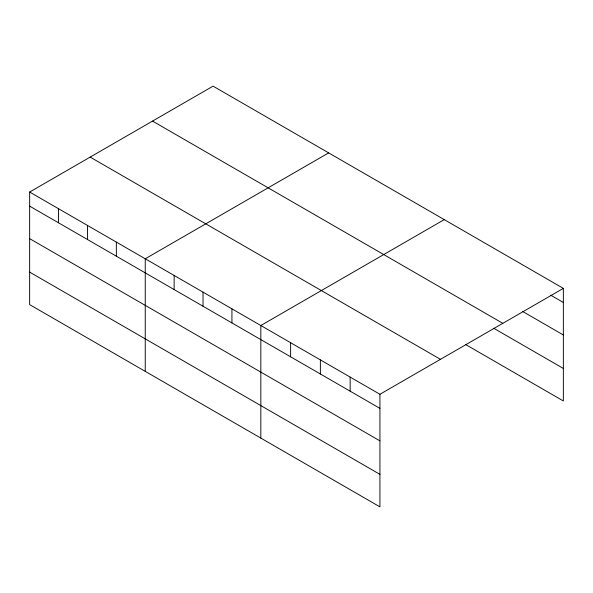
<?xml version="1.0" encoding="UTF-8"?>
<svg xmlns="http://www.w3.org/2000/svg" width="593" height="593" viewBox="0 0 593 593"><rect width="100%" height="100%" fill="white"/><g stroke="black" fill="none" stroke-linecap="round" stroke-linejoin="round"><path stroke-width="0.89" d="M29.65 192.043L379.928 394.278L379.928 506.852L29.65 304.624L29.65 192.043L213.072 86.148L563.35 288.376L563.35 400.957L465.409 344.407M328.663 152.883L145.241 258.785L145.241 371.359M444.253 219.618L260.831 325.52L260.831 438.094M379.928 394.278L563.35 288.376M550.815 295.232L563.35 302.467M522.611 311.444L563.35 334.971M152.542 121.098L502.82 323.326M493.621 328.196L563.35 368.453M90.18 157.101L440.458 359.328M29.65 206.134L379.928 408.369M29.65 238.638L379.928 440.866M29.65 272.12L379.928 474.356M350.152 377.089L350.152 391.18M320.376 359.899L320.376 373.99M290.607 342.71L290.607 356.801M231.937 308.834L231.937 322.926M203.036 292.149L203.036 306.24M174.142 275.463L174.142 289.554M116.347 242.1L116.347 256.191M87.445 225.414L87.445 239.505M58.551 208.729L58.551 222.82"/></g></svg>
